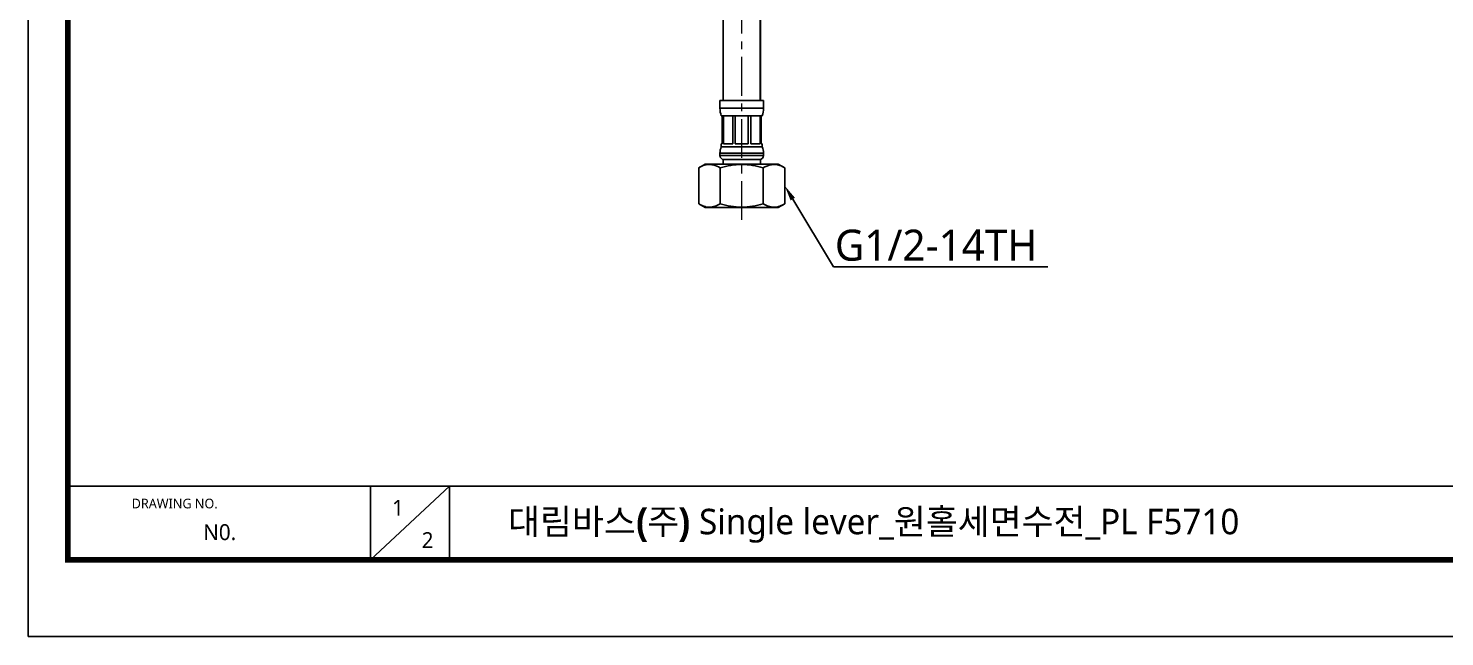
# Model space of a CAD drawing. Extents: x 0 to 790, y 0 to 579.
# Drawn here: x 0 to 456.1, y 0 to 195.8 of the extents above; entities that cross this region are included whole.
import ezdxf
from ezdxf import colors
from ezdxf.entities.mleader import LeaderData, LeaderLine
from ezdxf.math import Vec2, Vec3

# ---------------------------------------------------------------- set-up
doc = ezdxf.new("R2010")
doc.units = 0
doc.header["$LTSCALE"] = 10
doc.header["$MEASUREMENT"] = 0
doc.linetypes.add('CENTER', pattern=[2, 1.25, -0.25, 0.25, -0.25])
doc.layers.get('0').update_dxf_attribs({"linetype": 'CONTINUOUS'})
doc.layers.add('BODY', color=7, linetype='CONTINUOUS')
doc.layers.add('DEF_LAYER_ASSEM_MEMBER', color=7, linetype='CONTINUOUS')
doc.styles.add('Daelim Dimension', font='')
doc.styles.get('Daelim Dimension').set_extended_font_data('NanumGothic')

msp = doc.modelspace()

# ---------------------------------------------------------------- linework, layer by layer
at = {"color": 5}
msp.add_line((12.70140266418457, 48.49314880371093), (648.7153091430664, 48.49314880371093), dxfattribs=at)
at = {"color": 5, "ltscale": 40}
for p, q in [((110.1935768127441, 48.49314880371093), (110.1935768127441, 24.69200134277344)), ((110.1935768127441, 48.49314880371093), (110.1935768127441, 24.69200134277344)), ((135.6667232513427, 48.49314880371093), (110.1935768127441, 24.69200134277344)), ((135.6667232513427, 48.49314880371093), (110.1935768127441, 24.69200134277344)), ((135.6667232513427, 48.49314880371093), (135.6667232513427, 24.69200134277344)), ((135.6667232513427, 48.49314880371093), (135.6667232513427, 24.69200134277344))]:
    msp.add_line(p, q, dxfattribs=at)
at = {"ltscale": 0.5}
msp.add_lwpolyline([(0, 0), (789.8800010681152, 0), (789.8800010681152, 578.7599945068358), (0, 578.7599945068358)], close=True, dxfattribs=at)
at = {"color": 5, "linetype": 'ByBlock', "lineweight": 200, "const_width": 1.819999999999999}
msp.add_lwpolyline([(12.70140266418457, 24.781982421875), (777.1014041900635, 24.781982421875), (777.1014041900635, 565.3219909667968), (12.70140266418457, 565.3219909667968)], close=True, dxfattribs=at)
at = {"layer": 'BODY', "color": 1, "linetype": 'CENTER', "lineweight": 5}
msp.add_line((229.7534647754117, 134.1340788630283), (229.7534647754117, 265.5127977941283), dxfattribs=at)
at = {"layer": 'DEF_LAYER_ASSEM_MEMBER', "color": 7, "linetype": 'Continuous'}
for p, q in [((223.7211528655116, 172.6340788630283), (223.7211528655116, 221.9896691430283)), ((235.7211528655116, 172.6340788630283), (235.7211528655116, 221.9957168871283)), ((235.7857766852117, 172.6340788630283), (235.7857766852117, 221.5267506467283)), ((222.7534647754117, 172.6340788630283), (236.7534647754117, 172.6340788630283)), ((222.7534647754117, 172.6340788630283), (222.7534647754117, 170.1320780623283)), ((236.7534647754117, 172.6340788630283), (236.7534647754117, 170.1320780623283)), ((223.1538369838117, 167.6340788630283), (236.3530925669118, 167.6340788630283)), ((223.5034647754117, 167.6340788630283), (223.5034647754117, 158.6340788630283)), ((223.8315311216115, 167.6340788630283), (223.8315311216115, 158.6340788630283)), ((226.8395838923116, 167.6340788630283), (226.8395838923116, 158.6340788630283)), ((227.6327337693117, 167.6340788630283), (227.6327337693117, 158.6340788630283)), ((231.8741957814118, 167.6340788630283), (231.8741957814118, 158.6340788630283)), ((232.6673456584117, 167.6340788630283), (232.6673456584117, 158.6340788630283)), ((235.6753984291117, 167.6340788630283), (235.6753984291117, 158.6340788630283)), ((236.0034647754117, 167.6340788630283), (236.0034647754117, 158.6340788630283)), ((222.7534647754117, 155.6744870688283), (222.7534647754117, 154.8340788630283)), ((223.1534647754117, 158.6340788630283), (223.1534647754117, 157.6340788630283)), ((223.1534647754117, 157.6340788630283), (236.3534647754118, 157.6340788630283)), ((223.5034647754117, 158.6340788630283), (223.1538369838117, 158.6340788630283)), ((226.8395838923116, 158.6340788630283), (223.8315311216115, 158.6340788630283)), ((231.8741957814118, 158.6340788630283), (227.6327337693117, 158.6340788630283)), ((235.6753984291117, 158.6340788630283), (232.6673456584117, 158.6340788630283)), ((236.3530925669118, 158.6340788630283), (236.0034647754117, 158.6340788630283)), ((236.3534647754118, 158.6340788630283), (236.3534647754118, 157.6340788630283)), ((236.7534647754117, 155.6744870688283), (236.7534647754117, 154.8340788630283)), ((217.9769257445116, 152.1340788630283), (215.8984647754116, 150.9340788630283)), ((215.8984647754116, 139.3340788630283), (215.8984647754116, 150.9340788630283)), ((217.9769257445116, 152.1340788630283), (241.5300038063117, 152.1340788630283)), ((222.8238546561117, 139.3351260868283), (222.8238546561117, 150.9330316391283)), ((223.7534647754117, 153.6340788630283), (235.7534647754117, 153.6340788630283)), ((223.7534647754117, 152.1340788630283), (223.7534647754117, 153.6340788630283)), ((235.7534647754117, 152.1340788630283), (235.7534647754117, 153.6340788630283)), ((236.6830748947118, 139.3351260868283), (236.6830748947118, 150.9330316391283)), ((243.6084647754117, 150.9340788630283), (241.5300038063117, 152.1340788630283)), ((243.6084647754117, 139.3340788630283), (243.6084647754117, 150.9340788630283)), ((217.9769257445116, 138.1340788630283), (215.8984647754116, 139.3340788630283)), ((217.9769257445116, 138.1340788630283), (241.5300038063117, 138.1340788630283)), ((243.6084647754117, 139.3340788630283), (241.5300038063117, 138.1340788630283))]:
    msp.add_line(p, q, dxfattribs=at)
at = {"layer": 'DEF_LAYER_ASSEM_MEMBER', "color": 9, "linetype": 'Continuous'}
for p, q in [((222.7534647754117, 170.1320780623283), (236.7534647754117, 170.1320780623283)), ((222.7534647754117, 155.6744870688283), (236.7534647754117, 155.6744870688283)), ((222.7534647754117, 154.8340788630283), (236.7534647754117, 154.8340788630283))]:
    msp.add_line(p, q, dxfattribs=at)
at = {"layer": 'DEF_LAYER_ASSEM_MEMBER', "color": 7, "linetype": 'Continuous'}
for centre, radius, start, end in [((230.7534647754117, 170.1320780623283), 8, 180, 198.1948723387993), ((228.7534647754117, 170.1320780623283), 8, 341.8051276612007, 0), ((227.7534647754117, 155.6744870688283), 5, 156.926081934399, 180), ((231.7534647754117, 155.6744870688283), 5, 0, 23.07391806560095), ((223.9534647754117, 154.8340788630283), 1.2, 180, 270), ((235.5534647754116, 154.8340788630283), 1.2, 270, 0), ((240.0408254472118, 146.1023643146283), 5.911484503600001, 76.34478606130193, 77.91329090679956), ((219.4659280905116, 144.1649856601283), 5.910657850700001, 256.3443583616988, 257.9284566470978), ((219.3602013490117, 143.4055066111283), 5.1424124845, 268.9771882051954, 270.0074860398977), ((240.1467452007116, 143.4052817981283), 5.1421876975, 270.0094445593984, 271.022381990696), ((240.0408254472118, 144.1657934114283), 5.911484503600001, 282.0867090932004, 283.6552139386981)]:
    msp.add_arc(centre, radius, start, end, dxfattribs=at)
for points, start_tangent, end_tangent in [([(215.8984647754116, 150.9340788630283), (216.4733321211118, 151.2444661586283), (218.2298150194117, 151.8831288739283)], (0.8660254037916535, 0.4999999999875037), (0.9779066136330413, 0.209042232605657)), ([(218.2298150194117, 151.8831288739283), (219.3900480870116, 152.0049764780283), (220.5499201269117, 151.8700765071283), (222.8238546561117, 150.9330315385283)], (0.9779066136317783, 0.2090422326115658), (0.8659264554065612, -0.5001713444681017)), ([(222.8238546561117, 150.9330316391283), (226.2510868210118, 151.7159408877283), (229.7534659048117, 152.0050636116283), (233.2558443833118, 151.7159410119283), (236.6830748947118, 150.9330315385283)], (0.9607576649203258, 0.277389093687627), (0.9607576695510119, -0.2773890776489019)), ([(236.6830748947118, 150.9330316391283), (238.9577730194117, 151.8702480413283), (240.1180335631116, 152.0049829672283), (241.2786414782117, 151.8828020584283)], (0.8659264418349422, 0.5001713679640973), (0.9778508759972282, -0.2093028053119541)), ([(241.4364007201116, 151.8467545080283), (241.9860374581117, 151.6866370821283), (243.6084647754117, 150.9340788630283)], (0.971755115961888, -0.2359915138344974), (0.8660254037832064, -0.5000000000021344)), ([(215.8984647754116, 139.3340788630283), (216.4344615343116, 139.0432694324283), (218.0705050983117, 138.4214091697283)], (0.86602540377706, -0.5000000000127801), (0.9717537641340986, -0.2359970802599274)), ([(218.2298150194117, 138.3850288520283), (219.2684067903117, 138.2639134806283)], (0.9779066136300477, -0.2090422326196617), (0.9998408391861724, -0.01784086027889131)), ([(219.3608732362118, 138.2630941705283), (221.1111403009118, 138.5523396932283), (222.8238546561117, 139.3351261875283)], (0.9999999901093368, 0.0001406461038448427), (0.8659264554046229, 0.5001713444714581)), ([(222.8238546561117, 139.3351260868283), (226.2510868210118, 138.5522168382283), (229.7534659048117, 138.2630941144283), (233.2558443833118, 138.5522167140283), (236.6830748947118, 139.3351261875283)], (0.9607576649203258, -0.277389093687627), (0.9607576695510119, 0.2773890776489019)), ([(236.6830748947118, 139.3351260868283), (238.3965478577115, 138.5520945543283), (240.1475928321117, 138.2630941705283)], (0.8659264418358648, -0.5001713679625002), (0.9999999879633791, 0.0001551555410031113)), ([(240.2384971789118, 138.2639127303283), (241.2786414782117, 138.3853556676283)], (0.9998409678408259, 0.01783364873267962), (0.9778508759989114, 0.2093028053040895)), ([(241.4364007201116, 138.4214032179283), (241.9860374581117, 138.5815206439283), (243.6084647754117, 139.3340788630283)], (0.971755115961888, 0.2359915138344974), (0.8660254037832064, 0.5000000000021344))]:
    msp.add_spline(points, degree=3, dxfattribs=dict(at, start_tangent=start_tangent, end_tangent=end_tangent))

# ---------------------------------------------------------------- texts
at = {"color": 5, "ltscale": 40, "style": 'Daelim Dimension'}
msp.add_text('DRAWING NO.', height=3.117067005389407, dxfattribs=at).set_placement((33.29519462585449, 41.29240417480469))
at = {"char_height": 5.101003252800001, "attachment_point": 1, "style": 'Daelim Dimension'}
for s, insert, width in [('1', (117.121934890747, 44.03086853027343), 7.119003481681371), ('N0. ', (56.31259155273437, 36.19428253173828), 32.00038624660852), ('2', (126.693660736084, 33.63372802734375), 7.119003481681371)]:
    msp.add_mtext(s, dxfattribs=dict(at, insert=insert, width=width))
at = {"color": 2, "insert": (154.5064144134521, 41.15719604492187), "char_height": 8.198040942000002, "width": 362.8925148329478, "attachment_point": 1, "style": 'Daelim Dimension'}
msp.add_mtext('{\\fPretendard Variable SemiBold|b0|i0|c129|p2;대림바스(주)} Single lever_{\\fGulim|b0|i0|c129|p50;원홀세면수전}_PL F5710', dxfattribs=at)

# ---------------------------------------------------------------- leaders
at = {"ltscale": 0.5}
ml = msp.add_multileader_mtext('Standard', dxfattribs=at)
ml.set_content('G1/2-14TH', color=256, style='Daelim Dimension')
ml.set_leader_properties(color=5)
ml.build(insert=Vec2(0, 0))
ml.multileader.update_dxf_attribs({"text_left_attachment_type": 6, "text_right_attachment_type": 6, "dogleg_length": 0.36, "arrow_head_size": 5})
ctx = ml.context
ctx.base_point, ctx.char_height, ctx.arrow_head_size, ctx.landing_gap_size, ctx.plane_origin = Vec3(259.6465024188443, 119.0288008478916), 10, 5, 0.09, Vec3(244.1084647754117, 145.1340788630283)
ctx.left_attachment, ctx.right_attachment = 6, 6
notes = []
notes.append((ctx, [(0, (1, 1, 0), (259.2865024188443, 119.0288008478916), (1, 0), 0.36, [(0, [(243.6084647754117, 145.1340788630283)], 0, [])])]))
ctx.mtext.insert, ctx.mtext.flow_direction = Vec3(259.7365024188443, 131.0288008478916), 5
for ctx, leaders in notes:
    for number, flags, end, landing, length, lines in leaders:
        leader = LeaderData()
        leader.index, (leader.has_last_leader_line, leader.has_dogleg_vector, leader.attachment_direction) = number, flags
        leader.last_leader_point, leader.dogleg_vector, leader.dogleg_length = Vec3(end), Vec3(landing), length
        for number, points, colour, breaks in lines:
            line = LeaderLine()
            line.index, line.vertices, line.color, line.breaks = number, Vec3.list(points), colors.encode_raw_color(colour), breaks
            leader.lines.append(line)
        ctx.leaders.append(leader)

doc.saveas('drawing.dxf')
